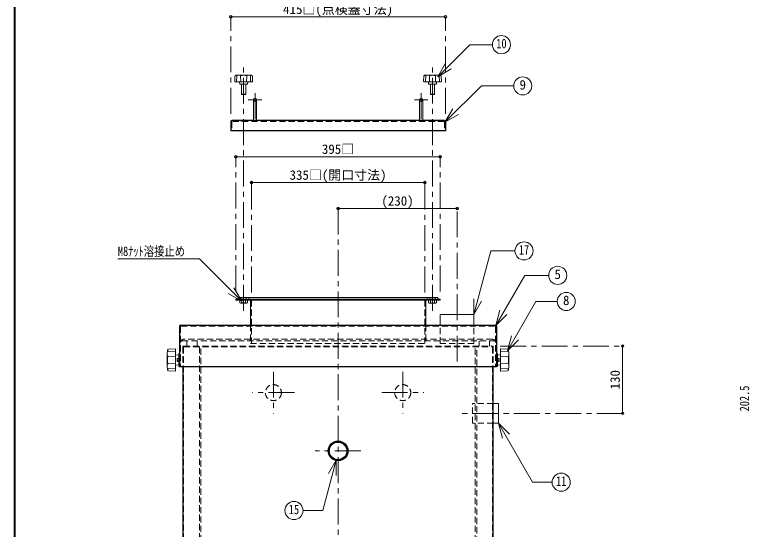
# Model space of a CAD drawing. Units: millimetres at full size, sheet at 1:10; details may follow other scales. Extents: x -2123 to 1927, y -1358 to 1452.
# Drawn here: x -2123 to -703, y -480 to 514 of the extents above; entities that cross this region are included whole.
import ezdxf
from ezdxf.enums import TextEntityAlignment as Align

# ---------------------------------------------------------------- set-up
doc = ezdxf.new("R2010")
doc.units = ezdxf.units.MM
doc.header["$LTSCALE"] = 10
doc.header["$PDMODE"] = 32
doc.header["$PDSIZE"] = 5
doc.linetypes.add('CHAIN1', pattern=[8, 5, -1, 1, -1])
doc.linetypes.add('DASHED1', pattern=[1.8, 1.2, -0.6])
doc.layers.add('0-0', color=7, linetype='Continuous', lineweight=18)
doc.styles.add('ＭＳ ゴシック', font='')
doc.styles.get('ＭＳ ゴシック').set_extended_font_data('MS Gothic')

msp = doc.modelspace()

# ---------------------------------------------------------------- linework, layer by layer
at = {"layer": '0-0', "color": 1, "lineweight": 40}
msp.add_line((-2122.8, -1358.09), (-2122.8, 1451.91), dxfattribs=at)
at = {"layer": '0-0', "color": 4, "lineweight": 9}
for p, q in [((-1705.3, 509.41), (-1290.3, 509.41)), ((-1661.3, 349.41), (-1661.3, 309.41)), ((-1655.3, 349.41), (-1655.3, 309.41)), ((-1340.3, 349.41), (-1340.3, 309.41)), ((-1334.3, 349.41), (-1334.3, 309.41)), ((-1300.3, 239.41), (-1695.3, 239.41)), ((-1665.3, 189.41), (-1330.3, 189.41)), ((-1267.8, 139.41), (-1497.8, 139.41)), ((-1667.3, -38.59), (-1667.3, -85.59)), ((-1328.3, -38.59), (-1328.3, -85.59)), ((-1300.3, -85.59), (-1300.3, -65.09)), ((-947.8, -126.09), (-947.8, -256.09))]:
    msp.add_line(p, q, dxfattribs=at)
at = {"layer": '0-0', "color": 4, "linetype": 'CHAIN1', "lineweight": 9}
for p, q in [((-1705.3, 322.41), (-1705.3, 509.41)), ((-1290.3, 322.41), (-1290.3, 509.41)), ((-1680.3, -58.09), (-1680.3, 412.01)), ((-1315.3, -58.09), (-1315.3, 412.01)), ((-1658.3, 362.41), (-1658.3, 309.41)), ((-1337.3, 362.41), (-1337.3, 309.41)), ((-1671.3, 349.41), (-1645.3, 349.41)), ((-1324.3, 349.41), (-1350.3, 349.41)), ((-1695.3, -20.59), (-1695.3, 239.41)), ((-1300.3, -20.59), (-1300.3, 239.41)), ((-1665.3, -22.59), (-1665.3, 189.41)), ((-1330.3, -22.59), (-1330.3, 189.41)), ((-1497.8, 139.41), (-1497.8, -1068.09)), ((-1267.8, -156.09), (-1267.8, 139.41)), ((-1184.3, -126.09), (-947.8, -126.09)), ((-1622.8, -175.59), (-1622.8, -256.59)), ((-1372.8, -175.59), (-1372.8, -256.59)), ((-1582.3, -216.09), (-1663.3, -216.09)), ((-1413.3, -216.09), (-1332.3, -216.09)), ((-947.8, -256.09), (-1262.8, -256.09)), ((-1453.8, -328.59), (-1541.8, -328.59))]:
    msp.add_line(p, q, dxfattribs=at)
at = {"layer": '0-0'}
for p, q in [((-1304.99, 393.89), (-1243.15, 455.72)), ((-1199.56, 455.72), (-1243.15, 455.72)), ((-1304.99, 393.89), (-1289.99, 419.87)), ((-1304.99, 393.89), (-1279.01, 408.89)), ((-1697.47, 384.63), (-1697.13, 395.14)), ((-1663.53, 384.21), (-1697.07, 384.21)), ((-1689.71, 397), (-1695.62, 396.69)), ((-1693.85, 384.21), (-1693.46, 395.85)), ((-1671.31, 397.01), (-1689.29, 397.01)), ((-1687.93, 379.78), (-1688.3, 384.21)), ((-1685.78, 384.21), (-1686.17, 395.85)), ((-1674.82, 384.21), (-1674.43, 395.85)), ((-1672.67, 379.78), (-1672.3, 384.21)), ((-1670.89, 397), (-1664.98, 396.69)), ((-1666.75, 384.21), (-1667.14, 395.85)), ((-1663.13, 384.63), (-1663.47, 395.14)), ((-1332.47, 384.63), (-1332.13, 395.14)), ((-1332.07, 384.21), (-1298.53, 384.21)), ((-1324.71, 397), (-1330.62, 396.69)), ((-1328.85, 384.21), (-1328.46, 395.85)), ((-1324.29, 397.01), (-1306.31, 397.01)), ((-1322.93, 379.78), (-1323.3, 384.21)), ((-1320.78, 384.21), (-1321.17, 395.85)), ((-1309.82, 384.21), (-1309.43, 395.85)), ((-1307.67, 379.78), (-1307.3, 384.21)), ((-1305.89, 397), (-1299.98, 396.69)), ((-1301.75, 384.21), (-1302.14, 395.85)), ((-1298.13, 384.63), (-1298.47, 395.14)), ((-1673.07, 379.41), (-1687.53, 379.41)), ((-1684.3, 359.91), (-1684.3, 379.41)), ((-1676.3, 359.91), (-1676.3, 379.41)), ((-1322.53, 379.41), (-1308.07, 379.41)), ((-1319.3, 359.91), (-1319.3, 379.41)), ((-1311.3, 359.91), (-1311.3, 379.41)), ((-1291.16, 305.84), (-1220.87, 376.12)), ((-1158.36, 376.12), (-1220.87, 376.12)), ((-1676.3, 359.91), (-1684.3, 359.91)), ((-1683.8, 359.41), (-1684.3, 359.91)), ((-1676.8, 359.41), (-1683.8, 359.41)), ((-1676.3, 359.91), (-1676.8, 359.41)), ((-1319.3, 359.91), (-1311.3, 359.91)), ((-1319.3, 359.91), (-1318.8, 359.41)), ((-1318.8, 359.41), (-1311.8, 359.41)), ((-1311.8, 359.41), (-1311.3, 359.91)), ((-1291.16, 305.84), (-1276.16, 331.82)), ((-1291.16, 305.84), (-1265.18, 320.84)), ((-1235.37, -65.21), (-1202.48, 57.54)), ((-1155.89, 57.54), (-1202.48, 57.54)), ((-1765.77, 42.22), (-1923.34, 42.22)), ((-1684.11, -39.45), (-1765.77, 42.22)), ((-1192.66, -86.15), (-1136.99, 10.28)), ((-1090.76, 10.28), (-1136.99, 10.28)), ((-1684.11, -39.45), (-1699.11, -13.47)), ((-1684.11, -39.45), (-1710.09, -24.45)), ((-1695.3, -35.59), (-1695.3, -37.59)), ((-1695.3, -35.59), (-1300.3, -35.59)), ((-1300.3, -37.59), (-1695.3, -37.59)), ((-1690.3, -32.59), (-1690.3, -35.59)), ((-1305.3, -32.59), (-1690.3, -32.59)), ((-1687.78, -37.89), (-1687.78, -42.59)), ((-1687.78, -42.59), (-1686.55, -43.09)), ((-1684.05, -37.89), (-1684.05, -42.59)), ((-1676.55, -37.89), (-1676.55, -42.59)), ((-1672.82, -42.59), (-1674.05, -43.09)), ((-1672.82, -37.89), (-1672.82, -42.59)), ((-1322.78, -37.89), (-1322.78, -42.59)), ((-1322.78, -42.59), (-1321.55, -43.09)), ((-1319.05, -37.89), (-1319.05, -42.59)), ((-1311.55, -37.89), (-1311.55, -42.59)), ((-1307.82, -42.59), (-1309.05, -43.09)), ((-1307.82, -37.89), (-1307.82, -42.59)), ((-1305.3, -32.59), (-1305.3, -35.59)), ((-1300.3, -35.59), (-1300.3, -37.59)), ((-1235.37, -65.21), (-1235.37, -35.21)), ((-1235.37, -65.21), (-1220.37, -39.23)), ((-1170.45, -135.14), (-1115.56, -40.06)), ((-1074.32, -40.06), (-1115.56, -40.06)), ((-1686.55, -43.09), (-1674.05, -43.09)), ((-1309.05, -43.09), (-1321.55, -43.09)), ((-1192.66, -86.15), (-1184.9, -57.17)), ((-1192.66, -86.15), (-1171.45, -64.94)), ((-1170.45, -135.14), (-1162.69, -106.16)), ((-1170.45, -135.14), (-1149.24, -113.92)), ((-1827.8, -164.32), (-1827.8, -141.85)), ((-1827.79, -141.32), (-1827.4, -133.94)), ((-1811.8, -136.15), (-1826.35, -136.64)), ((-1812.32, -131.62), (-1825.47, -132.05)), ((-1811.8, -174.05), (-1811.8, -132.12)), ((-1805.8, -140.59), (-1804.3, -140.59)), ((-1805.8, -140.59), (-1805.8, -165.59)), ((-1189.8, -140.59), (-1191.3, -140.59)), ((-1189.8, -140.59), (-1189.8, -165.59)), ((-1183.8, -174.05), (-1183.8, -132.12)), ((-1183.8, -136.15), (-1169.25, -136.64)), ((-1183.29, -131.62), (-1170.14, -132.05)), ((-1167.82, -141.32), (-1168.2, -133.94)), ((-1167.8, -164.32), (-1167.8, -141.85)), ((-1811.8, -146.23), (-1826.35, -145.75)), ((-1806.26, -143.55), (-1811.8, -143.09)), ((-1809.05, -150.74), (-1809.05, -155.44)), ((-1808.43, -150.09), (-1805.8, -150.09)), ((-1808.43, -153.09), (-1805.8, -153.09)), ((-1808.43, -156.09), (-1805.8, -156.09)), ((-1187.18, -150.09), (-1189.8, -150.09)), ((-1187.18, -153.09), (-1189.8, -153.09)), ((-1187.18, -156.09), (-1189.8, -156.09)), ((-1189.34, -143.55), (-1183.8, -143.09)), ((-1186.55, -150.74), (-1186.55, -155.44)), ((-1183.8, -146.23), (-1169.25, -145.75)), ((-1827.79, -164.85), (-1827.4, -172.23)), ((-1811.8, -159.94), (-1826.35, -160.43)), ((-1811.8, -170.02), (-1826.35, -169.54)), ((-1806.26, -162.62), (-1811.8, -163.09)), ((-1805.8, -165.59), (-1804.3, -165.59)), ((-1189.8, -165.59), (-1191.3, -165.59)), ((-1189.34, -162.62), (-1183.8, -163.09)), ((-1183.8, -159.94), (-1169.25, -160.43)), ((-1183.8, -170.02), (-1169.25, -169.54)), ((-1167.82, -164.85), (-1168.2, -172.23)), ((-1812.32, -174.55), (-1825.47, -174.13)), ((-1183.29, -174.55), (-1170.14, -174.13)), ((-1187.8, -237.09), (-1197.8, -237.09)), ((-1187.8, -275.09), (-1187.8, -237.09)), ((-1187.8, -275.09), (-1197.8, -275.09)), ((-1187.9, -274.95), (-1166.68, -296.16)), ((-1187.9, -274.95), (-1180.13, -303.92)), ((-1187.9, -274.95), (-1122.04, -389.01)), ((-1501.47, -346.35), (-1516.47, -372.33)), ((-1501.47, -346.35), (-1501.47, -376.35)), ((-1084.07, -389.01), (-1122.04, -389.01))]:
    msp.add_line(p, q, dxfattribs=at)
at = {"layer": '0-0', "color": 5, "lineweight": 25}
for p, q in [((-1705.3, 307.41), (-1705.3, 289.41)), ((-1292.3, 309.41), (-1703.3, 309.41)), ((-1290.3, 307.41), (-1290.3, 289.41)), ((-1290.3, 289.41), (-1705.3, 289.41)), ((-1804.3, -87.59), (-1804.3, -165.59)), ((-1802.3, -85.59), (-1193.3, -85.59)), ((-1191.3, -87.59), (-1191.3, -165.59)), ((-1804.3, -165.59), (-1191.3, -165.59)), ((-1797.8, -165.59), (-1797.8, -988.59)), ((-1197.8, -988.59), (-1197.8, -165.59))]:
    msp.add_line(p, q, dxfattribs=at)
at = {"layer": '0-0', "linetype": 'DASHED1'}
for p, q in [((-1703.3, 306.41), (-1703.3, 289.41)), ((-1293.3, 307.41), (-1702.3, 307.41)), ((-1685.3, 307.41), (-1685.3, 309.41)), ((-1675.3, 307.41), (-1675.3, 309.41)), ((-1320.3, 307.41), (-1320.3, 309.41)), ((-1310.3, 307.41), (-1310.3, 309.41)), ((-1292.3, 306.41), (-1292.3, 289.41)), ((-1802.3, -88.59), (-1802.3, -165.59)), ((-1801.3, -87.59), (-1194.3, -87.59)), ((-1193.3, -88.59), (-1193.3, -165.59)), ((-1199.3, -113.09), (-1796.3, -113.09)), ((-1799.3, -116.09), (-1196.3, -116.09)), ((-1797.8, -127.59), (-1797.8, -165.59)), ((-1796.3, -126.09), (-1199.3, -126.09)), ((-1795.55, -127.59), (-1200.05, -127.59)), ((-1790.3, -126.09), (-1790.3, -116.09)), ((-1765.8, -127.59), (-1765.8, -956.09)), ((-1762.8, -953.09), (-1762.8, -126.09)), ((-1232.8, -953.09), (-1232.8, -126.09)), ((-1229.8, -956.09), (-1229.8, -127.59)), ((-1205.3, -126.09), (-1205.3, -116.09)), ((-1197.8, -127.59), (-1197.8, -165.59)), ((-1796.3, -128.34), (-1796.3, -987.84)), ((-1199.3, -128.34), (-1199.3, -987.84))]:
    msp.add_line(p, q, dxfattribs=at)
at = {"layer": '0-0', "color": 4, "linetype": 'DASHED1', "lineweight": 9}
for p, q in [((-1685.3, -37.59), (-1685.3, -32.59)), ((-1675.3, -37.59), (-1675.3, -32.59)), ((-1670.3, -32.59), (-1670.3, -35.59)), ((-1665.3, -37.59), (-1665.3, -121.09)), ((-1330.3, -37.59), (-1330.3, -121.09)), ((-1325.3, -32.59), (-1325.3, -35.59)), ((-1320.3, -37.59), (-1320.3, -32.59)), ((-1310.3, -37.59), (-1310.3, -32.59)), ((-1667.3, -85.59), (-1667.3, -121.09)), ((-1328.3, -85.59), (-1328.3, -121.09)), ((-1300.3, -121.09), (-1300.3, -85.59)), ((-1235.3, -121.09), (-1235.3, -85.59)), ((-1770.3, -126.09), (-1770.3, -116.09)), ((-1667.3, -121.09), (-1328.3, -121.09)), ((-1235.3, -121.09), (-1300.3, -121.09)), ((-1225.3, -126.09), (-1225.3, -116.09)), ((-1197.8, -237.09), (-1237.8, -237.09)), ((-1237.8, -275.09), (-1237.8, -237.09)), ((-1197.8, -275.09), (-1237.8, -275.09))]:
    msp.add_line(p, q, dxfattribs=at)
at = {"layer": '0-0', "color": 4, "lineweight": 9}
msp.add_lwpolyline([(-1235.3, -85.59), (-1235.3, -65.09), (-1300.3, -65.09)], dxfattribs=at)
at = {"layer": '0-0'}
msp.add_lwpolyline([(-1501.47, -346.35), (-1527.55, -443.69), (-1565.5, -443.69)], dxfattribs=at)
for centre in [(-1182.06, 455.72), (-1140.86, 376.12), (-1138.39, 57.54), (-1073.26, 10.28), (-1056.82, -40.06), (-1066.57, -389.01), (-1583, -443.69)]:
    msp.add_circle(centre, 17.5, dxfattribs=at)
at = {"layer": '0-0', "color": 4, "linetype": 'DASHED1', "lineweight": 9}
for centre in [(-1622.8, -216.09), (-1372.8, -216.09)]:
    msp.add_circle(centre, 15.5, dxfattribs=at)
at = {"layer": '0-0', "color": 5, "lineweight": 25}
for radius in [19, 17]:
    msp.add_circle((-1497.8, -328.59), radius, dxfattribs=at)
at = {"layer": '0-0'}
for centre, radius, start, end in [((-1697.07, 384.61), 0.4, 178.15415, 270), ((-1695.53, 395.09), 1.6, 93.01913, 178.15415), ((-1695.91, 394.56), 1.66, 93.02757, 128.73305), ((-1695.84, 388.25), 7.97, 72.62002, 91.09064), ((-1689.29, 389.01), 8, 90, 93.01913), ((-1685.77, 395.86), 0.4, 97.29873, 181.90915), ((-1680.3, 353.14), 43.47, 82.70127, 97.29873), ((-1674.83, 395.86), 0.4, 358.09085, 82.70127), ((-1671.31, 389.01), 8, 86.98087, 90), ((-1664.76, 388.25), 7.97, 88.90936, 107.37998), ((-1665.07, 395.09), 1.6, 1.84585, 86.98087), ((-1664.7, 394.56), 1.66, 51.26695, 86.97243), ((-1663.53, 384.61), 0.4, 270, 1.84585), ((-1332.07, 384.61), 0.4, 178.15415, 270), ((-1330.53, 395.09), 1.6, 93.01913, 178.15415), ((-1330.91, 394.56), 1.66, 93.02757, 128.73305), ((-1330.84, 388.25), 7.97, 72.62002, 91.09064), ((-1324.29, 389.01), 8, 90, 93.01913), ((-1320.77, 395.86), 0.4, 97.29873, 181.90915), ((-1315.3, 353.14), 43.47, 82.70127, 97.29873), ((-1309.83, 395.86), 0.4, 358.09085, 82.70127), ((-1306.31, 389.01), 8, 86.98087, 90), ((-1299.76, 388.25), 7.97, 88.90936, 107.37998), ((-1300.07, 395.09), 1.6, 1.84585, 86.98087), ((-1299.7, 394.56), 1.66, 51.26695, 86.97243), ((-1298.53, 384.61), 0.4, 270, 1.84585), ((-1687.53, 379.81), 0.4, 184.76364, 270), ((-1673.07, 379.81), 0.4, 270, 355.23636), ((-1322.53, 379.81), 0.4, 184.76364, 270), ((-1308.07, 379.81), 0.4, 270, 355.23636), ((-1687.48, -37.89), 0.3, 90, 180), ((-1686.78, -35.44), 7.65, 271.74524, 290.89913), ((-1684.35, -37.89), 0.3, 0, 90), ((-1683.75, -37.89), 0.3, 90, 180), ((-1680.3, -28.75), 14.33, 254.82182, 285.17818), ((-1676.85, -37.89), 0.3, 0, 90), ((-1676.25, -37.89), 0.3, 90, 180), ((-1673.82, -35.44), 7.65, 249.10087, 268.25476), ((-1673.12, -37.89), 0.3, 0, 90), ((-1322.48, -37.89), 0.3, 90, 180), ((-1321.78, -35.44), 7.65, 271.74524, 290.89913), ((-1319.35, -37.89), 0.3, 0, 90), ((-1318.75, -37.89), 0.3, 90, 180), ((-1315.3, -28.75), 14.33, 254.82182, 285.17818), ((-1311.85, -37.89), 0.3, 0, 90), ((-1311.25, -37.89), 0.3, 90, 180), ((-1308.82, -35.44), 7.65, 249.10087, 268.25476), ((-1308.12, -37.89), 0.3, 0, 90), ((-1817.8, -141.85), 10, 176.98087, 180), ((-1825.4, -134.05), 2, 91.84585, 176.98087), ((-1824.73, -133.58), 2.07, 141.26695, 176.97243), ((-1816.84, -133.66), 9.96, 178.90936, 197.37998), ((-1812.3, -132.12), 0.5, 0, 91.84585), ((-1183.3, -132.12), 0.5, 88.15415, 180), ((-1170.2, -134.05), 2, 3.01913, 88.15415), ((-1178.76, -133.66), 9.96, 342.62002, 1.09064), ((-1170.87, -133.58), 2.07, 3.02757, 38.73305), ((-1177.8, -141.85), 10, 0, 3.01913), ((-1772.96, -153.09), 54.34, 172.70127, 187.29873), ((-1826.37, -146.25), 0.5, 88.09085, 172.70127), ((-1806.95, -151.59), 2.11, 134.62454, 225.37546), ((-1806.95, -154.59), 2.11, 134.62454, 225.37546), ((-1807.48, -151.62), 1.79, 121.62812, 150.75937), ((-1807.48, -154.56), 1.79, 209.24063, 238.37188), ((-1806.3, -144.05), 0.5, 0, 85.23636), ((-1189.3, -144.05), 0.5, 94.76364, 180), ((-1188.66, -151.59), 2.11, 314.62454, 45.37546), ((-1188.12, -151.62), 1.79, 29.24063, 58.37188), ((-1188.66, -154.59), 2.11, 314.62454, 45.37546), ((-1188.12, -154.56), 1.79, 301.62812, 330.75937), ((-1169.24, -146.25), 0.5, 7.29873, 91.90915), ((-1222.64, -153.09), 54.34, 352.70127, 7.29873), ((-1817.8, -164.32), 10, 180, 183.01913), ((-1826.37, -159.93), 0.5, 187.29873, 271.90915), ((-1816.84, -172.51), 9.96, 162.62002, 181.09064), ((-1806.3, -162.13), 0.5, 274.76364, 0), ((-1189.3, -162.13), 0.5, 180, 265.23636), ((-1169.24, -159.93), 0.5, 268.09085, 352.70127), ((-1178.76, -172.51), 9.96, 358.90936, 17.37998), ((-1177.8, -164.32), 10, 356.98087, 0), ((-1825.4, -172.13), 2, 183.01913, 268.15415), ((-1824.73, -172.59), 2.07, 183.02757, 218.73305), ((-1812.3, -174.05), 0.5, 268.15415, 0), ((-1183.3, -174.05), 0.5, 180, 271.84585), ((-1170.2, -172.13), 2, 271.84585, 356.98087), ((-1170.87, -172.59), 2.07, 321.26695, 356.97243)]:
    msp.add_arc(centre, radius, start, end, dxfattribs=at)
at = {"layer": '0-0', "color": 4, "lineweight": 9}
for centre, radius, start, end in [((-1658.3, 349.41), 3, 360, 180), ((-1337.3, 349.41), 3, 360, 180), ((-1668.3, -38.59), 1, 0, 90), ((-1327.3, -38.59), 1, 90, 180)]:
    msp.add_arc(centre, radius, start, end, dxfattribs=at)
at = {"layer": '0-0', "color": 4, "linetype": 'DASHED1', "lineweight": 9}
for centre, radius, start, end in [((-1658.3, 349.41), 3, 180, 0), ((-1337.3, 349.41), 3, 180, 0), ((-1667.3, -37.59), 2, 0, 90), ((-1328.3, -37.59), 2, 90, 180)]:
    msp.add_arc(centre, radius, start, end, dxfattribs=at)
at = {"layer": '0-0', "color": 5, "lineweight": 25}
for centre, start, end in [((-1703.3, 307.41), 90, 180), ((-1292.3, 307.41), 0, 90), ((-1802.3, -87.59), 90, 180), ((-1193.3, -87.59), 0, 90)]:
    msp.add_arc(centre, 2, start, end, dxfattribs=at)
at = {"layer": '0-0', "linetype": 'DASHED1'}
for centre, radius, start, end in [((-1702.3, 306.41), 1, 90, 180), ((-1293.3, 306.41), 1, 0, 90), ((-1801.3, -88.59), 1, 90, 180), ((-1194.3, -88.59), 1, 0, 90), ((-1796.3, -119.09), 6, 90, 180), ((-1199.3, -119.09), 6, 0, 90), ((-1799.3, -119.09), 3, 90, 180), ((-1796.3, -127.59), 1.5, 90, 180), ((-1795.55, -128.34), 0.75, 90, 180), ((-1200.05, -128.34), 0.75, 0, 90), ((-1199.3, -127.59), 1.5, 0, 90), ((-1196.3, -119.09), 3, 0, 90)]:
    msp.add_arc(centre, radius, start, end, dxfattribs=at)
at = {"layer": '0-0', "color": 1}
for p in [(-1705.3, 509.41), (-1290.3, 509.41), (-1695.3, 239.41), (-1300.3, 239.41), (-1665.3, 189.41), (-1330.3, 189.41), (-1497.8, 139.41), (-1267.8, 139.41), (-947.8, -126.09), (-947.8, -256.09)]:
    msp.add_point(p, dxfattribs=at)

# ---------------------------------------------------------------- texts
at = {"layer": '0-0', "style": 'ＭＳ ゴシック'}
for s, p in [('415□(点検蓋寸法)', (-1604.05, 509.41)), ('9', (-1147.11, 363.62)), ('395□', (-1529.05, 239.41)), ('335□(開口寸法)', (-1591.55, 189.41)), ('(230)', (-1414.05, 139.41)), ('5', (-1079.51, -2.22)), ('8', (-1063.07, -52.56))]:
    msp.add_text(s, height=18.33, dxfattribs=at).set_placement(p, align=Align.BOTTOM_LEFT)
at = {"layer": '0-0', "style": 'ＭＳ ゴシック', "width": 0.8}
for s, p in [('10', (-1192.06, 443.22)), ('M8ﾅｯﾄ溶接止め', (-1923.34, 42.22)), ('17', (-1148.39, 45.04)), ('11', (-1076.57, -401.51)), ('15', (-1593, -456.19))]:
    msp.add_text(s, height=18.33, dxfattribs=at).set_placement(p, align=Align.BOTTOM_LEFT)
at = {"layer": '0-0', "style": 'ＭＳ ゴシック'}
msp.add_text('130', height=18.33, rotation=90, dxfattribs=at).set_placement((-947.8, -209.84), align=Align.BOTTOM_LEFT)
at = {"layer": '0-0', "style": 'ＭＳ ゴシック', "width": 0.8}
msp.add_text('202.5', height=18.33, rotation=90, dxfattribs=at).set_placement((-697.8, -252.34), align=Align.BOTTOM_LEFT)

doc.saveas('drawing.dxf')
